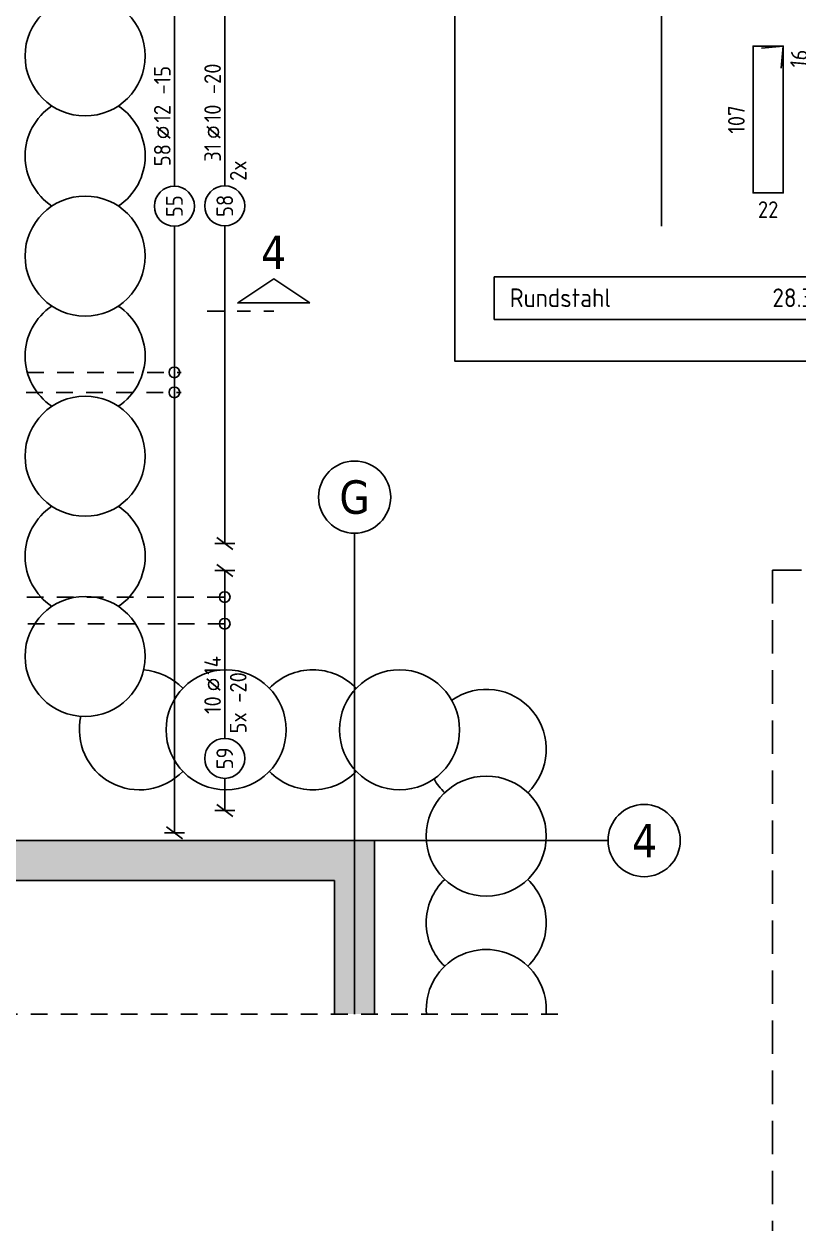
# Model space of a CAD drawing. Extents: x -14 to 117, y -15 to 42.
# Drawn here: x 39.47 to 45.27, y 23.54 to 32.53 of the extents above; entities that cross this region are included whole.
import ezdxf
from ezdxf.enums import TextEntityAlignment as Align

# ---------------------------------------------------------------- set-up
doc = ezdxf.new("R2010")
doc.units = 0
doc.header["$LTSCALE"] = 0.5
for name, pattern in [('AUSGEZOGEN', [1000.01, 1000, 0.01]), ('DOT', [0.175, 0.05, -0.125]), ('HIDDEN', [0.375, 0.25, -0.125]), ('PUNKT', [0.175, 0.05, -0.125]), ('STRICHLINIE', [0.75, 0.5, -0.25]), ('STRICHPUNKT2', [0.55, 0.25, -0.125, 0.05, -0.125]), ('VERDECKT', [0.375, 0.25, -0.125])]:
    doc.linetypes.add(name, pattern=pattern)
for name, color, linetype in [('1.UG', 7, 'Continuous'), ('ACHSEN', 7, 'Continuous'), ('BETON', 7, 'Continuous'), ('DETAIL', 7, 'Continuous'), ('grau_mittel', 7, 'Continuous'), ('HILFE', 7, 'Continuous'), ('RND', 7, 'Continuous'), ('RND_BILD', 7, 'Continuous'), ('SCHNITTE', 7, 'Continuous'), ('SFP_Achsen', 7, 'Continuous'), ('Verbau', 7, 'Continuous'), ('VERDECKT', 7, 'Continuous')]:
    doc.layers.add(name, color=color, linetype=linetype)
doc.styles.add('helv', font='tahoma.ttf')
doc.styles.add('txt', font='isocp.shx')

# ---------------------------------------------------------------- blocks, each defined once
blk = doc.blocks.new('lei_gre')
at = {"layer": 'RND', "color": 7, "linetype": 'Continuous'}
for p, q in [((-0.09, -0.12), (0.09, 0.12)), ((0, 0.15), (0, -0.15))]:
    blk.add_line(p, q, dxfattribs=at)
blk = doc.blocks.new('RND_LEI')
at = {"layer": 'RND', "color": 7, "linetype": 'Continuous'}
blk.add_line((1.022, 0.066), (1.19, 0.27), dxfattribs=at)
for centre, radius in [((0, 0), 0.3), ((1.106, 0.168), 0.075)]:
    blk.add_circle(centre, radius, dxfattribs=at)
at = {"layer": 'RND', "color": 7, "linetype": 'Continuous', "style": 'txt'}
blk.add_attdef('ANZ', text='', height=0.25, dxfattribs=at).set_placement((0.931, 0.057), align=Align.RIGHT)
for tag, p in [('DUM', (1.253, 0.057)), ('ABSTD', (1.674, 0.057)), ('POSTXT', (0.374, -0.327))]:
    blk.add_attdef(tag, p, '', height=0.25, dxfattribs=at)
blk.add_attdef('POSL', text='', height=0.25, dxfattribs=at).set_placement((0, 0), align=Align.MIDDLE)
blk = doc.blocks.new('SCHN-1')
at = {"layer": 'SCHNITTE', "color": 5, "linetype": 'Continuous'}
blk.add_lwpolyline([(0.54, 0.125), (0, 0.485), (-0.54, 0.125)], close=True, dxfattribs=at)
at = {"layer": 'SCHNITTE', "color": 6, "linetype": 'Continuous', "style": 'helv'}
blk.add_attdef('SCHN-1', text='', height=0.5, dxfattribs=at).set_placement((0, 0.635), align=Align.CENTER)
blk = doc.blocks.new('RND_LIS2')
at = {"layer": 'RND', "color": 3, "linetype": 'Continuous'}
for p, q in [((0, 0), (0, -5.2)), ((0, 0), (3.2, 0)), ((3.2, 0), (3.2, -2)), ((2.6, -0.503), (2.6, -1)), ((0, -1), (3.2, -1)), ((1.6, -1.503), (1.6, -2)), ((0, -2), (3.2, -2))]:
    blk.add_line(p, q, dxfattribs=at)
at = {"layer": 'RND', "color": 7, "linetype": 'Continuous'}
blk.add_line((2.805, -0.39), (2.973, -0.186), dxfattribs=at)
at = {"layer": 'RND', "color": 1, "linetype": 'Continuous'}
blk.add_circle((0.545, -0.513), 0.42, dxfattribs=at)
at = {"layer": 'RND', "color": 7, "linetype": 'Continuous'}
blk.add_circle((2.889, -0.288), 0.075, dxfattribs=at)
at = {"layer": 'RND', "color": 7, "linetype": 'Continuous', "style": 'txt'}
for s, p in [('Anzahl', (1.249, -0.391)), ('Länge', (0.42, -1.373)), ('Ges.kg', (1.872, -1.373))]:
    blk.add_text(s, height=0.25, dxfattribs=at).set_placement(p)
at = {"layer": 'RND', "color": 1, "linetype": 'Continuous', "style": 'txt'}
blk.add_attdef('POS1', text='', height=0.35, dxfattribs=at).set_placement((0.545, -0.513), align=Align.MIDDLE)
at = {"layer": 'RND', "color": 7, "linetype": 'Continuous', "style": 'txt'}
for tag, p in [('STK1', (1.897, -0.859)), ('DS1', (2.885, -0.859)), ('LANG1', (0.8, -1.841)), ('GEW', (2.4, -1.841))]:
    blk.add_attdef(tag, text='', height=0.25, dxfattribs=at).set_placement(p, align=Align.CENTER)
blk = doc.blocks.new('RND_SUM')
at = {"layer": 'RND', "color": 5, "linetype": 'Continuous'}
for p, q in [((0, 0), (0, 0.8)), ((11, 0.8), (0, 0.8)), ((11, 0.8), (11, 0)), ((11, 0), (0, 0))]:
    blk.add_line(p, q, dxfattribs=at)
at = {"layer": 'RND', "color": 1, "linetype": 'Continuous', "style": 'txt'}
for s, p in [('Rundstahl', (0.292, 0.235)), ('kg', (6.483, 0.235))]:
    blk.add_text(s, height=0.35, dxfattribs=at).set_placement(p)
blk.add_text('x liefern', height=0.35, dxfattribs=at).set_placement((10.784, 0.235), align=Align.RIGHT)
for tag, p in [('RND-S', (6.203, 0.235)), ('RND-Z', (8.59, 0.235))]:
    blk.add_attdef(tag, text='', height=0.35, dxfattribs=at).set_placement(p, align=Align.RIGHT)

msp = doc.modelspace()

# ---------------------------------------------------------------- hatches: boundary and pattern name
at = {"layer": '1.UG', "linetype": 'DOT'}
h = msp.add_hatch(dxfattribs=at)
h.set_pattern_fill('DOTS', scale=0.8, double=1)
h.set_pattern_definition([(0, (-75.490723, 408.804964), (0.025, 0.05), [0, -0.05])])
h.paths.add_polyline_path([(13.3442, 26.4081), (13.0442, 26.4081), (13.0442, 26.1081), (13.3442, 26.1081)])
h.paths.add_polyline_path([(20.5442, 26.1081), (20.8442, 26.1081), (20.8442, 26.4081), (20.5442, 26.4081)])
h.paths.add_polyline_path([(28.3442, 26.4081), (28.0442, 26.4081), (28.0442, 26.1081), (28.3442, 26.1081)])
h.paths.add_polyline_path([(9.3192, 25.1081), (9.5692, 25.1081), (9.5692, 26.4081), (3.1692, 26.4081), (3.1692, 25.1081), (3.3292, 25.1081), (3.3292, 26.1081), (6.8192, 26.1081), (6.8192, 25.1081), (7.0692, 25.1081), (7.0692, 26.1081), (9.3192, 26.1081)])
h.paths.add_polyline_path([(41.7942, 25.1081), (42.0942, 25.1081), (42.0942, 26.4081), (35.5692, 26.4081), (35.5692, 25.1081), (35.8192, 25.1081), (35.8192, 26.1081), (38.0692, 26.1081), (38.0692, 25.1081), (38.3192, 25.1081), (38.3192, 26.1081), (41.7942, 26.1081)])
at = {"layer": 'grau_mittel'}
h = msp.add_hatch(color=61, dxfattribs=at)
h.paths.add_polyline_path([(8.6342, 35.1331), (8.6342, 34.8331), (9.2942, 34.8331), (9.2942, 31.6231), (9.5942, 31.6231), (9.5942, 34.8331), (11.8542, 34.8331), (11.8542, 27.6931), (12.1042, 27.6931), (12.1042, 34.8331), (12.3442, 34.8331), (12.3442, 35.1331)], flags=17)
h.paths.add_polyline_path([(7.0692, 32.8181), (7.0692, 32.9131), (6.8192, 32.9131), (6.8192, 32.8181)], flags=17)
h.paths.add_polyline_path([(7.0692, 31.6831), (6.8192, 31.6831), (6.8192, 30.3181), (7.0692, 30.3181)], flags=17)
h.paths.add_polyline_path([(7.0692, 28.6131), (6.8192, 28.6131), (6.8192, 28.2181), (7.0692, 28.2181)], flags=17)
h.paths.add_polyline_path([(7.0692, 27.0081), (7.0692, 27.0831), (6.8192, 27.0831), (6.8192, 27.0081)], flags=17)
h.paths.add_polyline_path([(9.5942, 29.3931), (9.2942, 29.3931), (9.2942, 27.6931), (9.5942, 27.6931)], flags=16)
h.paths.add_polyline_path([(9.2942, 29.7931), (9.5942, 29.7931), (9.5942, 30.4881), (9.2942, 30.4881)], flags=16)
h.paths.add_polyline_path([(19.2642, 30.3081), (19.2642, 30.0081), (20.5242, 30.0081), (20.5242, 30.3081)], flags=17)
h.paths.add_polyline_path([(25.5442, 29.7081), (25.5442, 29.6131), (25.8442, 29.6131), (25.8442, 29.7081)], flags=17)
h.paths.add_polyline_path([(25.8442, 28.4781), (25.5442, 28.4781), (25.5442, 28.1681), (24.9692, 28.1681), (24.9692, 27.8681), (25.8442, 27.8681)], flags=17)
h.paths.add_polyline_path([(28.0692, 27.9931), (28.3192, 27.9931), (28.3192, 32.2081), (30.2692, 32.2081), (30.2692, 32.4581), (28.0692, 32.4581)], flags=17)
h.paths.add_polyline_path([(30.5692, 31.7581), (30.8192, 31.7581), (30.8192, 32.4581), (30.4692, 32.4581), (30.4692, 32.2081), (30.5692, 32.2081)], flags=17)
h.paths.add_polyline_path([(25.8442, 36.5531), (25.5942, 36.5531), (25.5942, 35.7331), (25.8442, 35.7331)], flags=17)
h.paths.add_polyline_path([(28.0692, 36.8581), (28.3192, 36.8581), (28.3192, 37.3081), (28.0692, 37.3081)], flags=17)
h.paths.add_polyline_path([(37.1442, 36.5181), (38.7942, 36.5181), (38.7942, 37.9081), (37.1442, 37.9081)], flags=16)
h.paths.add_polyline_path([(38.7942, 35.1331), (38.7942, 36.5181), (37.1442, 36.5181), (37.1442, 35.1331)], flags=16)
h.paths.add_polyline_path([(25.5442, 25.1081), (25.8442, 25.1081), (25.8442, 27.6681), (25.5442, 27.6681), (25.5442, 26.4081), (23.8092, 26.4081), (23.8092, 27.8681), (23.9592, 27.8681), (23.9592, 28.1681), (23.5092, 28.1681), (23.5092, 26.4081), (16.7942, 26.4081), (16.7942, 26.6531), (16.4942, 26.6531), (16.4942, 26.4081), (12.1042, 26.4081), (12.1042, 26.5581), (11.8542, 26.5581), (11.8542, 26.4081), (9.5942, 26.4081), (9.5942, 26.5581), (9.2942, 26.5581), (9.2942, 25.1081), (9.5942, 25.1081), (9.5942, 26.1081), (20.5692, 26.1081), (20.5692, 25.1081), (20.8192, 25.1081), (20.8192, 26.1081), (25.5442, 26.1081)], flags=17)
h.paths.add_polyline_path([(41.7942, 25.1081), (42.0942, 25.1081), (42.0942, 26.4081), (39.0942, 26.4081), (39.0942, 38.2081), (20.9142, 38.2081), (20.9142, 35.1331), (14.3742, 35.1331), (14.3742, 36.7931), (6.3042, 36.7931), (6.3042, 34.1931), (3.0942, 34.1931), (3.0942, 25.1081), (3.3942, 25.1081), (3.3942, 26.1081), (6.8192, 26.1081), (6.8192, 25.1081), (7.0692, 25.1081), (7.0692, 26.4081), (3.3942, 26.4081), (3.3942, 33.8931), (6.8192, 33.8931), (6.8192, 33.5831), (7.0692, 33.5831), (7.0692, 34.8331), (7.7342, 34.8331), (7.7342, 35.1331), (6.6042, 35.1331), (6.6042, 36.4931), (14.0742, 36.4931), (14.0742, 35.1331), (13.7442, 35.1331), (13.7442, 34.8331), (16.4942, 34.8331), (16.4942, 28.6631), (16.7942, 28.6631), (16.7942, 30.0081), (17.2542, 30.0081), (17.2542, 30.3081), (16.7442, 30.3081), (16.7442, 34.8331), (23.0442, 34.8331), (23.0442, 30.3081), (22.5342, 30.3081), (22.5342, 30.0081), (23.4892, 30.0081), (23.4892, 30.3081), (23.2942, 30.3081), (23.2942, 34.8331), (25.5942, 34.8331), (25.5942, 30.3081), (24.4992, 30.3081), (24.4992, 30.0081), (25.5442, 30.0081), (25.5442, 29.9081), (25.8442, 29.9081), (25.8442, 35.1331), (21.2142, 35.1331), (21.2142, 37.9081), (25.5942, 37.9081), (25.5942, 37.6881), (25.8442, 37.6881), (25.8442, 37.9081), (36.8442, 37.9081), (36.8442, 35.1331), (28.3192, 35.1331), (28.3192, 35.7231), (28.0692, 35.7231), (28.0692, 34.8331), (30.5692, 34.8331), (30.5692, 34.6481), (30.8192, 34.6481), (30.8192, 34.8331), (38.7942, 34.8331), (38.7942, 26.4081), (30.8192, 26.4081), (30.8192, 31.5581), (30.5692, 31.5581), (30.5692, 26.4081), (28.3192, 26.4081), (28.3192, 26.8581), (28.0692, 26.8581), (28.0692, 25.1081), (28.3192, 25.1081), (28.3192, 26.1081), (29.9992, 26.1081), (29.9992, 26.2081), (30.1992, 26.2081), (30.1992, 26.1081), (33.6892, 26.1081), (33.6892, 26.2081), (33.8892, 26.2081), (33.8892, 26.1081), (35.5692, 26.1081), (35.5692, 25.1081), (35.8192, 25.1081), (35.8192, 26.1081), (38.0692, 26.1081), (38.0692, 25.1081), (38.3192, 25.1081), (38.3192, 26.1081), (41.7942, 26.1081)])

# ---------------------------------------------------------------- linework, layer by layer
at = {"layer": '1.UG', "color": 7, "linetype": 'PUNKT', "lineweight": -2}
for points in [[(42.0942, 25.1081), (42.0942, 26.4081), (35.5692, 26.4081), (35.5692, 25.1081)], [(38.3192, 25.1081), (38.3192, 26.1081), (41.7942, 26.1081), (41.7942, 25.1081)]]:
    msp.add_lwpolyline(points, dxfattribs=at)
at = {"layer": 'ACHSEN', "color": 140, "linetype": 'AUSGEZOGEN'}
for p, q in [((41.9442, 28.7115), (41.9442, 25.1081)), ((1.3942, 26.4081), (43.8442, 26.4081))]:
    msp.add_line(p, q, dxfattribs=at)
at = {"layer": 'BETON', "color": 6, "linetype": 'AUSGEZOGEN'}
for p, q in [((39.0942, 26.4081), (42.0942, 26.4081)), ((42.0942, 26.4081), (42.0942, 25.1081)), ((41.7942, 26.1081), (38.3192, 26.1081)), ((41.7942, 25.1081), (41.7942, 26.1081))]:
    msp.add_line(p, q, dxfattribs=at)
at = {"layer": 'DETAIL', "color": 102, "linetype": 'STRICHLINIE'}
msp.add_lwpolyline([(45.0775, 28.4339), (45.0775, 19.8216), (50.9194, 19.8216), (50.9194, 28.4339)], close=True, dxfattribs=at)
at = {"layer": 'HILFE', "color": 102, "linetype": 'HIDDEN'}
msp.add_line((43.4673, 25.1081), (2.2442, 25.1081), dxfattribs=at)
at = {"layer": 'RND', "color": 7, "linetype": 'AUSGEZOGEN'}
for p, q in [((40.5934, 35.0741), (40.5934, 31.3119)), ((40.9707, 34.6331), (40.9707, 31.3144)), ((40.5934, 31.0119), (40.5934, 26.4665)), ((40.9707, 31.0144), (40.9707, 28.6331)), ((40.9707, 28.4331), (40.9707, 27.174)), ((40.9707, 26.874), (40.9707, 26.6331))]:
    msp.add_line(p, q, dxfattribs=at)
at = {"layer": 'RND', "color": 102, "linetype": 'VERDECKT'}
for p, q in [((39.0392, 29.9166), (40.6434, 29.9166)), ((39.033, 29.7666), (40.6434, 29.7666)), ((38.588, 28.2331), (41.0207, 28.2331)), ((38.5942, 28.0331), (41.0207, 28.0331))]:
    msp.add_line(p, q, dxfattribs=at)
at = {"layer": 'RND', "color": 1, "linetype": 'AUSGEZOGEN'}
msp.add_lwpolyline([(42.6964, 34.1576), (47.7125, 34.1576), (47.7125, 30.0006), (42.6964, 30.0006)], close=True, dxfattribs=at)
at = {"layer": 'RND', "color": 7, "linetype": 'AUSGEZOGEN'}
for centre in [(40.5934, 29.9166), (40.5934, 29.7666), (40.9707, 28.2331), (40.9707, 28.0331)]:
    msp.add_circle(centre, 0.04, dxfattribs=at)
at = {"layer": 'RND_BILD', "color": 1, "linetype": 'AUSGEZOGEN'}
msp.add_lwpolyline([(45.1431, 32.1974), (45.1575, 32.3612), (44.9313, 32.3612), (44.9313, 31.2612), (45.1575, 31.2612), (45.1575, 32.3612), (44.9936, 32.3469)], dxfattribs=at)
at = {"layer": 'SCHNITTE', "color": 5, "linetype": 'STRICHPUNKT2'}
msp.add_line((40.8378, 30.3745), (41.3378, 30.3745), dxfattribs=at)
at = {"layer": 'SFP_Achsen', "color": 7, "linetype": 'AUSGEZOGEN'}
for centre in [(41.9442, 28.9819), (44.1147, 26.4081)]:
    msp.add_circle(centre, 0.2705, dxfattribs=at)
at = {"layer": 'Verbau', "color": 171}
for centre in [(39.9242, 32.2881), (39.9242, 30.7881), (39.9242, 29.2881), (39.9242, 27.7881), (40.9811, 27.2381), (42.2811, 27.2381), (42.9311, 26.4418)]:
    msp.add_circle(centre, 0.45, dxfattribs=at)
for centre, start, end in [((39.9242, 31.5381), 123.55731, 236.44269), ((39.9242, 31.5381), 303.55731, 56.44269), ((39.9242, 30.0381), 123.55731, 236.44269), ((39.9242, 30.0381), 303.55731, 56.44269), ((39.9242, 28.5381), 123.55731, 236.44269), ((39.9242, 28.5381), 303.55731, 56.44269), ((40.3311, 27.2381), 43.76174, 85.97846), ((41.6311, 27.2381), 43.76174, 136.23826), ((42.9311, 27.0918), 313.76174, 125.07145), ((40.3311, 27.2381), 167.01568, 316.23826), ((41.6311, 27.2381), 223.76174, 316.23826), ((42.9311, 27.0918), 209.55914, 226.23826), ((42.9311, 25.7918), 133.76174, 226.23826), ((42.9311, 25.7918), 313.76174, 46.23826), ((42.9311, 25.1418), 355.70535, 184.29465)]:
    msp.add_arc(centre, 0.45, start, end, dxfattribs=at)
at = {"layer": 'VERDECKT', "color": 7, "linetype": 'VERDECKT', "lineweight": -2}
for p, q in [((39.0942, 26.4081), (42.0942, 26.4081)), ((42.0942, 26.4081), (42.0942, 25.1081)), ((38.3192, 26.1081), (41.7942, 26.1081)), ((41.7942, 26.1081), (41.7942, 25.1081))]:
    msp.add_line(p, q, dxfattribs=at)

# ---------------------------------------------------------------- block references
at = {"layer": 'RND', "color": 7, "linetype": 'AUSGEZOGEN', "xscale": 0.5, "yscale": 0.5, "zscale": 0.5, "rotation": 90}
for p, values in [((40.5934, 31.1619), {'POSL': '55', 'DUM': '12', 'ANZ': '58', 'ABSTD': '-15'}), ((40.9707, 31.1644), {'POSL': '58', 'DUM': '10', 'ANZ': '31', 'ABSTD': '-20', 'POSTXT': '2x'}), ((40.9707, 27.024), {'POSL': '59', 'DUM': '14', 'ANZ': '10', 'POSTXT': '5x -20'})]:
    msp.add_blockref('RND_LEI', p, dxfattribs=at).add_auto_attribs(values)
at = {"layer": 'RND', "color": 7, "linetype": 'AUSGEZOGEN', "xscale": 0.5, "yscale": 0.5, "zscale": 0.5, "rotation": 270}
for p in [(40.9707, 28.6331), (40.9707, 28.4331), (40.9707, 26.6331), (40.5934, 26.4665)]:
    msp.add_blockref('lei_gre', p, dxfattribs=at)
at = {"layer": 'RND_BILD', "color": 6, "linetype": 'AUSGEZOGEN', "xscale": 0.5, "yscale": 0.5, "zscale": 0.5}
msp.add_blockref('RND_LIS2', (44.2444, 33.6112), dxfattribs=at).add_auto_attribs({'POS1': '67', 'STK1': '11', 'DS1': '12', 'LANG1': '2.90', 'GEW': '28.33'})
at = {"layer": 'RND_BILD', "color": 7, "linetype": 'AUSGEZOGEN', "xscale": 0.4, "yscale": 0.4, "zscale": 0.4}
msp.add_blockref('RND_SUM', (42.9903, 30.3119), dxfattribs=at).add_auto_attribs({'RND-S': '28.33', 'RND-Z': '1'})
at = {"layer": 'SCHNITTE', "color": 5, "linetype": 'STRICHPUNKT2', "xscale": 0.5, "yscale": 0.5, "zscale": 0.5}
msp.add_blockref('SCHN-1', (41.3378, 30.3745), dxfattribs=at).add_auto_attribs({'SCHN-1': '4'})

# ---------------------------------------------------------------- texts
at = {"layer": 'RND_BILD', "color": 7, "linetype": 'AUSGEZOGEN', "style": 'txt'}
for s, rotation, p in [('16', 84.99986, (45.2748, 32.2684)), ('107', 90, (44.8063, 31.8112))]:
    msp.add_text(s, height=0.125, rotation=rotation, dxfattribs=at).set_placement(p, align=Align.MIDDLE)
msp.add_text('22', height=0.125, dxfattribs=at).set_placement((45.0444, 31.1362), align=Align.MIDDLE)
at = {"layer": 'SFP_Achsen', "color": 6, "linetype": 'AUSGEZOGEN', "style": 'helv'}
for s, p in [('G', (41.8302, 28.8575)), ('4', (44.0241, 26.2819))]:
    msp.add_text(s, height=0.25, dxfattribs=at).set_placement(p)

doc.saveas('drawing.dxf')
